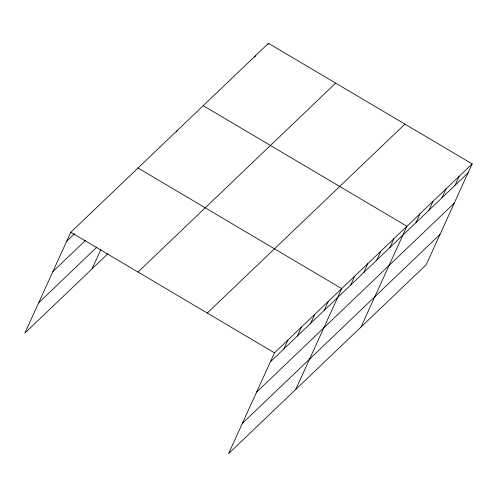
<?xml version="1.0" encoding="UTF-8"?>
<svg xmlns="http://www.w3.org/2000/svg" width="497" height="497" viewBox="0 0 497 497"><rect width="100%" height="100%" fill="white"/><g stroke="black" fill="none" stroke-linecap="round" stroke-linejoin="round"><path stroke-width="0.75" d="M472.15 163.898L274.499 352.839L228.545 453.68L426.196 264.733L472.15 163.898L268.455 43.32L70.804 232.267L24.85 333.102L107.812 253.793M92.051 268.865L100.729 249.817M176.516 131.985L177.143 130.612M254.787 57.161L255.408 55.788M267.827 44.693L268.455 43.32M283.868 348.925L287.943 339.991M297.312 336.078L301.381 327.144M310.749 323.23L314.818 314.297M324.187 310.383L328.262 301.449M295.746 389.437L341.7 288.602L138.004 168.023M350.677 285.061L354.746 276.127M363.717 272.592L367.792 263.658M376.763 260.124L380.839 251.19M389.81 247.649L393.879 238.715M360.971 327.088L406.925 226.247L203.23 105.668M415.902 222.712L419.971 213.778M428.942 210.237L433.017 201.304M441.988 197.769L446.058 188.835M455.035 185.3L459.104 176.367M66.735 241.2L74.575 233.702M52.912 271.53L85.391 240.48M38.673 302.772L96.915 247.102M138.023 272.052L335.674 83.111M207.28 313.048L404.931 124.107M270.43 361.773L468.081 172.826M256.607 392.102L454.258 203.155M242.368 423.351L440.019 234.404M70.804 232.267L274.499 352.839"/></g></svg>
